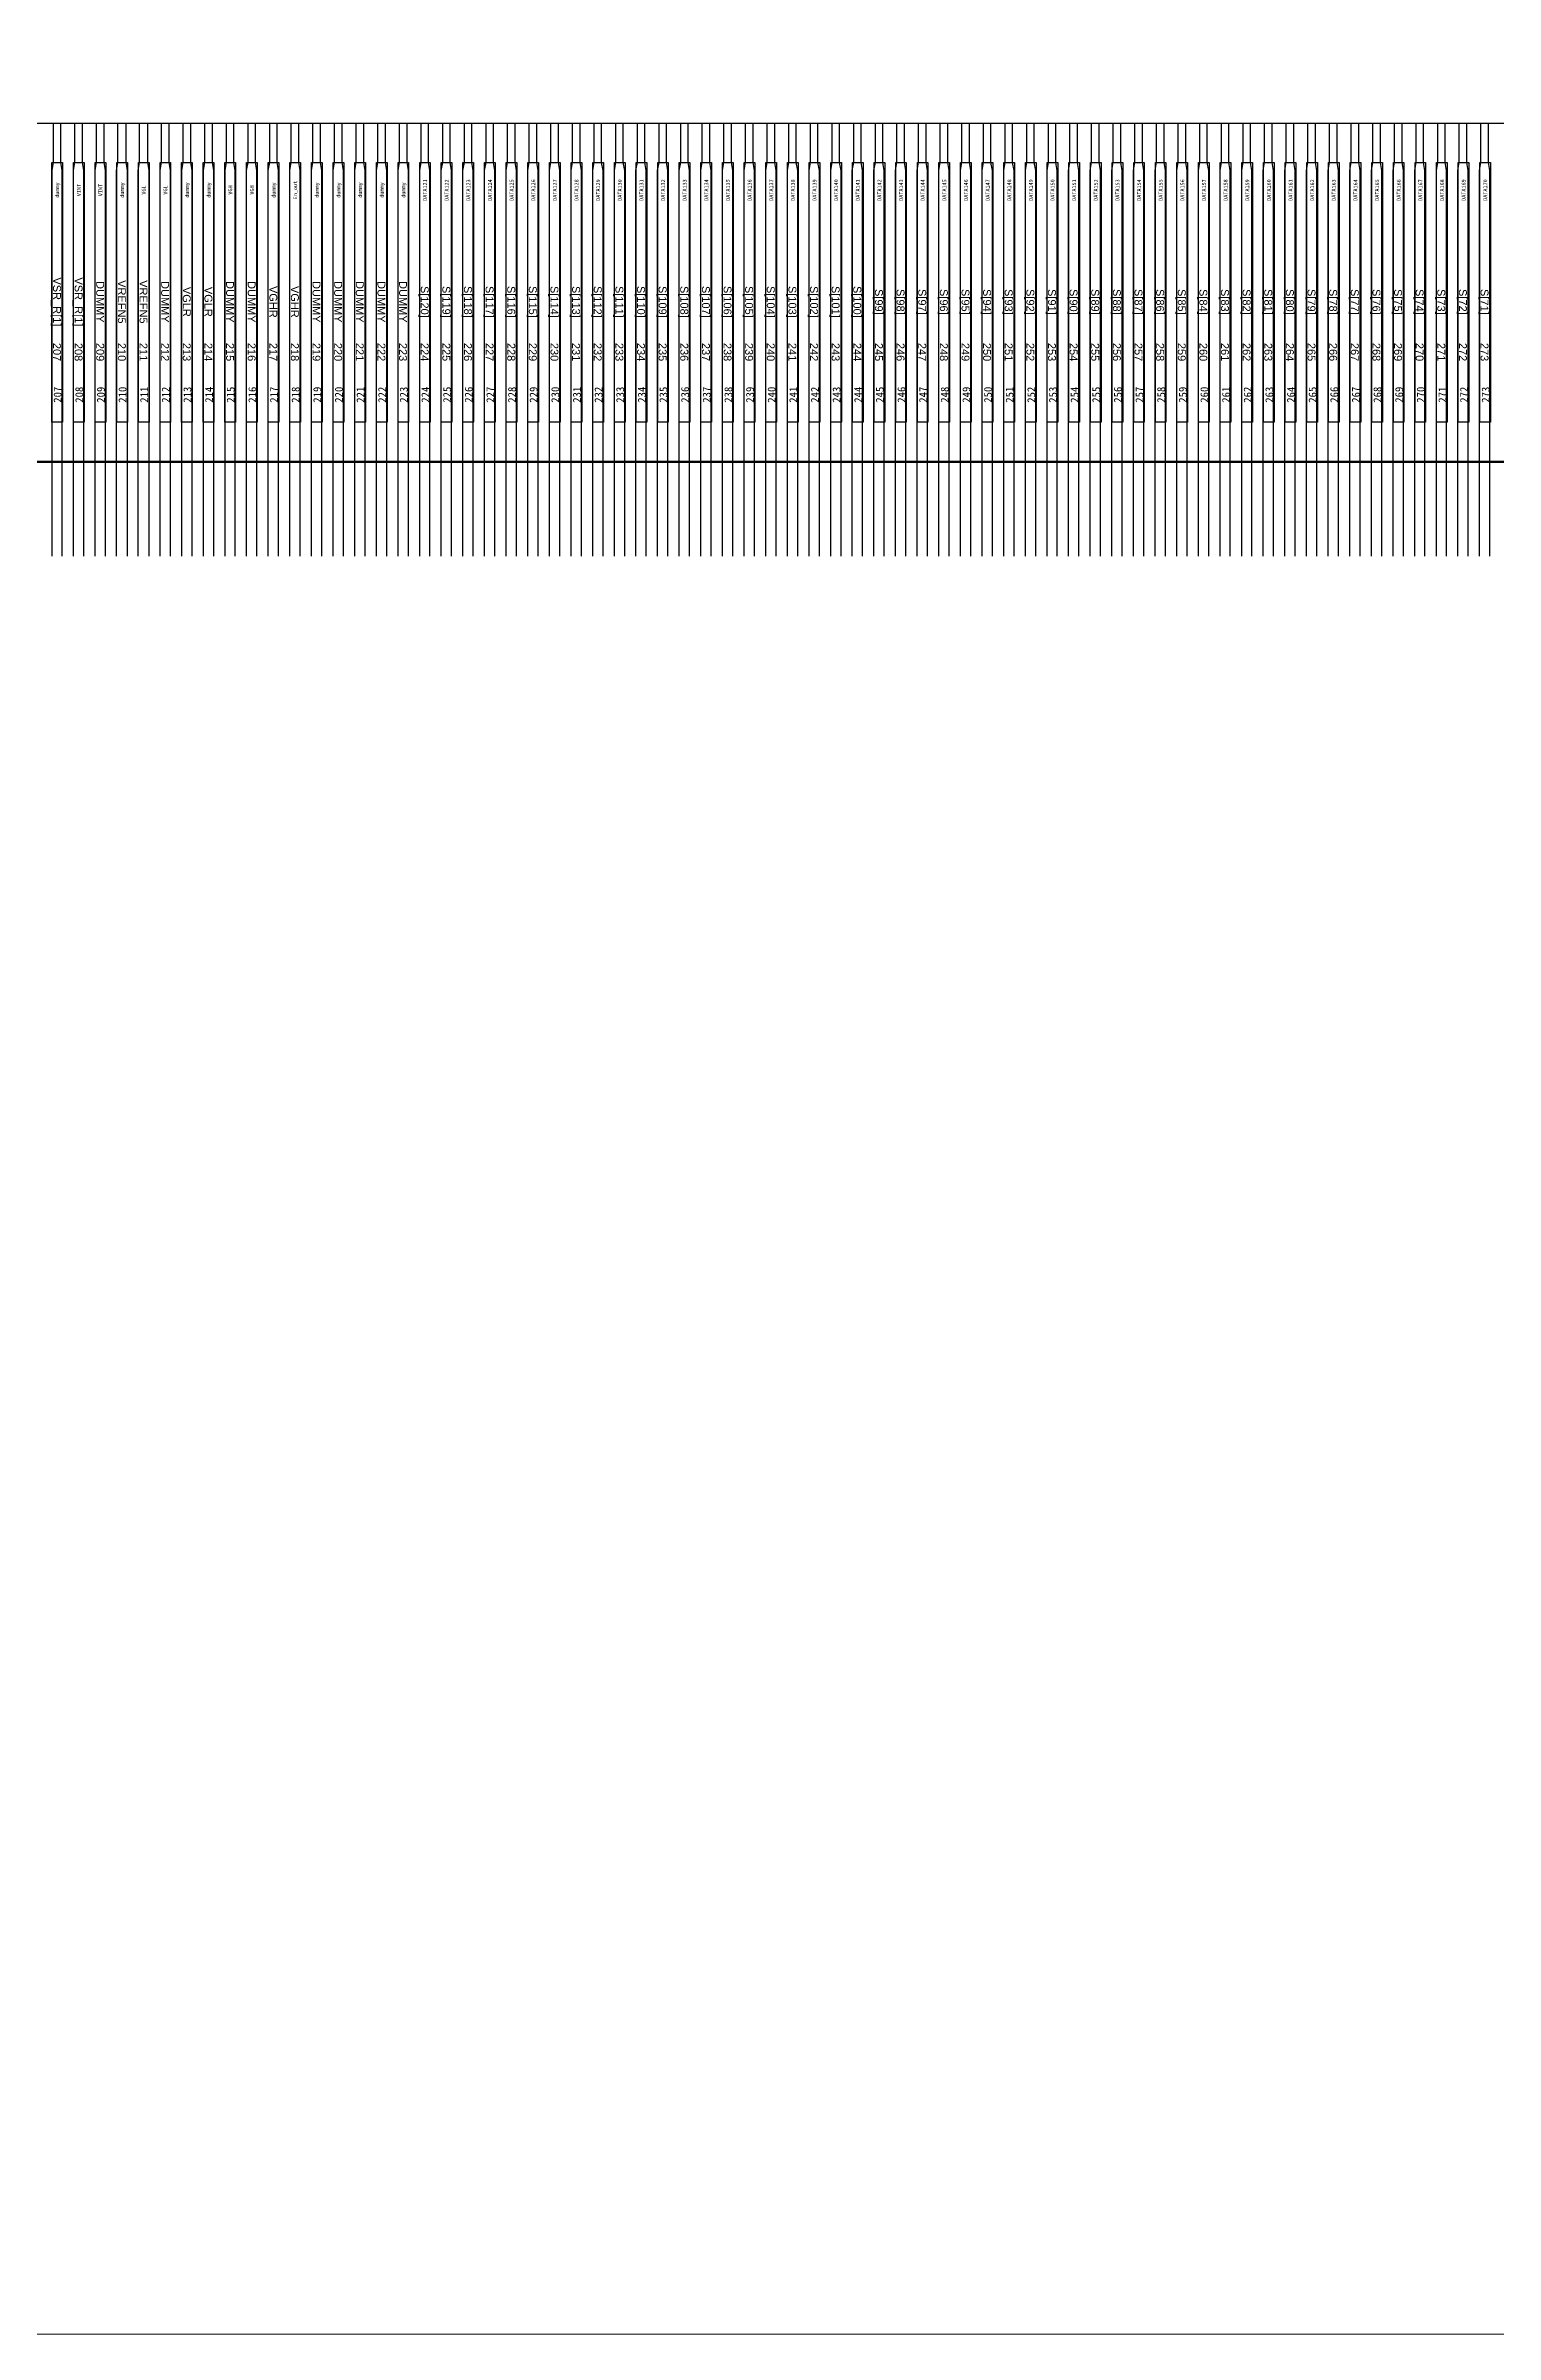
# Model space of a CAD drawing. Header units: millimetres. Extents: x 1773 to 2105, y 395 to 649.
# Drawn here: x 1842.579 to 1844.421, y 509.753 to 512.662 of the extents above; entities that cross this region are included whole.
import ezdxf
from ezdxf.enums import TextEntityAlignment as Align

# ---------------------------------------------------------------- set-up
doc = ezdxf.new("R2010")
doc.units = ezdxf.units.MM
for name, color, linetype in [('01 Copper', 3, 'Continuous'), ('06 Cutline', 4, 'Continuous'), ('13 OL no.', 190, 'Continuous'), ('14 OL name', 220, 'Continuous'), ('DST', 253, 'Continuous')]:
    doc.layers.add(name, color=color, linetype=linetype)
for name, color, linetype, lineweight in [('CG', 3, 'Continuous', 20), ('FPC.drawing', 30, 'Continuous', 100), ('P_OLED.drawing', 3, 'Continuous', 100)]:
    doc.layers.add(name, color=color, linetype=linetype, lineweight=lineweight)
doc.styles.add('MBC_Arial_Font', font='arial.ttf')

# ---------------------------------------------------------------- blocks, each defined once
blk = doc.blocks.new('et')
at = {"layer": '01 Copper'}
for points in [[(1740.9943, 489.224), (1740.9943, 489.174), (1740.9925, 489.164), (1740.9925, 488.674)], [(1741.006, 488.674), (1741.006, 489.164), (1741.0043, 489.174), (1741.0043, 489.224)], [(1741.0217, 489.224), (1741.0217, 489.174), (1741.02, 489.164), (1741.02, 488.674)], [(1741.0335, 488.674), (1741.0335, 489.164), (1741.0317, 489.174), (1741.0317, 489.224)], [(1741.075, 488.674), (1741.075, 489.164), (1741.0767, 489.174), (1741.0767, 489.224)], [(1741.0867, 489.224), (1741.0867, 489.174), (1741.0885, 489.164), (1741.0885, 488.674)], [(1741.1025, 488.674), (1741.1025, 489.164), (1741.1042, 489.174), (1741.1042, 489.224)], [(1741.1142, 489.224), (1741.1142, 489.174), (1741.116, 489.164), (1741.116, 488.674)], [(1741.4616, 489.224), (1741.4616, 489.174), (1741.4598, 489.164), (1741.4598, 488.674)], [(1741.4733, 488.674), (1741.4733, 489.164), (1741.4716, 489.174), (1741.4716, 489.224)], [(1741.4891, 489.224), (1741.4891, 489.174), (1741.4873, 489.164), (1741.4873, 488.674)], [(1741.5008, 488.674), (1741.5008, 489.164), (1741.4991, 489.174), (1741.4991, 489.224)], [(1741.5166, 489.224), (1741.5166, 489.174), (1741.5148, 489.164), (1741.5148, 488.674)], [(1741.5283, 488.674), (1741.5283, 489.164), (1741.5266, 489.174), (1741.5266, 489.224)], [(1741.5441, 489.224), (1741.5441, 489.174), (1741.5423, 489.164), (1741.5423, 488.674)], [(1741.5558, 488.674), (1741.5558, 489.164), (1741.5541, 489.174), (1741.5541, 489.224)], [(1741.5716, 489.224), (1741.5716, 489.174), (1741.5698, 489.164), (1741.5698, 488.674)], [(1741.5833, 488.674), (1741.5833, 489.164), (1741.5816, 489.174), (1741.5816, 489.224)], [(1741.599, 489.224), (1741.599, 489.174), (1741.5973, 489.164), (1741.5973, 488.674)], [(1741.6108, 488.674), (1741.6108, 489.164), (1741.609, 489.174), (1741.609, 489.224)], [(1741.6265, 489.224), (1741.6265, 489.174), (1741.6248, 489.164), (1741.6248, 488.674)], [(1741.6383, 488.674), (1741.6383, 489.164), (1741.6365, 489.174), (1741.6365, 489.224)], [(1741.654, 489.224), (1741.654, 489.174), (1741.6523, 489.164), (1741.6523, 488.674)], [(1741.6658, 488.674), (1741.6658, 489.164), (1741.664, 489.174), (1741.664, 489.224)], [(1741.6815, 489.224), (1741.6815, 489.174), (1741.6798, 489.164), (1741.6798, 488.674)], [(1741.6933, 488.674), (1741.6933, 489.164), (1741.6915, 489.174), (1741.6915, 489.224)], [(1741.709, 489.224), (1741.709, 489.174), (1741.7073, 489.164), (1741.7073, 488.674)], [(1741.7208, 488.674), (1741.7208, 489.164), (1741.719, 489.174), (1741.719, 489.224)], [(1741.7365, 489.224), (1741.7365, 489.174), (1741.7347, 489.164), (1741.7347, 488.674)], [(1741.7482, 488.674), (1741.7482, 489.164), (1741.7465, 489.174), (1741.7465, 489.224)], [(1741.764, 489.224), (1741.764, 489.174), (1741.7622, 489.164), (1741.7622, 488.674)], [(1741.7757, 488.674), (1741.7757, 489.164), (1741.774, 489.174), (1741.774, 489.224)], [(1741.7915, 489.224), (1741.7915, 489.174), (1741.7897, 489.164), (1741.7897, 488.674)], [(1741.8032, 488.674), (1741.8032, 489.164), (1741.8015, 489.174), (1741.8015, 489.224)], [(1741.819, 489.224), (1741.819, 489.174), (1741.8172, 489.164), (1741.8172, 488.674)], [(1741.8307, 488.674), (1741.8307, 489.164), (1741.829, 489.174), (1741.829, 489.224)], [(1741.8465, 489.224), (1741.8465, 489.174), (1741.8447, 489.164), (1741.8447, 488.674)], [(1741.8582, 488.674), (1741.8582, 489.164), (1741.8565, 489.174), (1741.8565, 489.224)], [(1741.8739, 489.224), (1741.8739, 489.174), (1741.8722, 489.164), (1741.8722, 488.674)], [(1741.8857, 488.674), (1741.8857, 489.164), (1741.8839, 489.174), (1741.8839, 489.224)], [(1741.9014, 489.224), (1741.9014, 489.174), (1741.8997, 489.164), (1741.8997, 488.674)], [(1741.9132, 488.674), (1741.9132, 489.164), (1741.9114, 489.174), (1741.9114, 489.224)], [(1741.9289, 489.224), (1741.9289, 489.174), (1741.9272, 489.164), (1741.9272, 488.674)], [(1741.9407, 488.674), (1741.9407, 489.164), (1741.9389, 489.174), (1741.9389, 489.224)], [(1741.9564, 489.224), (1741.9564, 489.174), (1741.9547, 489.164), (1741.9547, 488.674)], [(1741.9682, 488.674), (1741.9682, 489.164), (1741.9664, 489.174), (1741.9664, 489.224)], [(1741.9839, 489.224), (1741.9839, 489.174), (1741.9822, 489.164), (1741.9822, 488.674)], [(1741.9957, 488.674), (1741.9957, 489.164), (1741.9939, 489.174), (1741.9939, 489.224)], [(1742.0114, 489.224), (1742.0114, 489.174), (1742.0096, 489.164), (1742.0096, 488.674)], [(1742.0231, 488.674), (1742.0231, 489.164), (1742.0214, 489.174), (1742.0214, 489.224)], [(1742.0389, 489.224), (1742.0389, 489.174), (1742.0371, 489.164), (1742.0371, 488.674)], [(1742.0506, 488.674), (1742.0506, 489.164), (1742.0489, 489.174), (1742.0489, 489.224)], [(1742.0664, 489.224), (1742.0664, 489.174), (1742.0646, 489.164), (1742.0646, 488.674)], [(1742.0781, 488.674), (1742.0781, 489.164), (1742.0764, 489.174), (1742.0764, 489.224)], [(1742.0939, 489.224), (1742.0939, 489.174), (1742.0921, 489.164), (1742.0921, 488.674)], [(1742.1056, 488.674), (1742.1056, 489.164), (1742.1039, 489.174), (1742.1039, 489.224)], [(1742.1214, 489.224), (1742.1214, 489.174), (1742.1196, 489.164), (1742.1196, 488.674)], [(1742.1331, 488.674), (1742.1331, 489.164), (1742.1314, 489.174), (1742.1314, 489.224)], [(1742.1489, 489.224), (1742.1489, 489.174), (1742.1471, 489.164), (1742.1471, 488.674)], [(1742.1606, 488.674), (1742.1606, 489.164), (1742.1589, 489.174), (1742.1589, 489.224)], [(1742.1763, 489.224), (1742.1763, 489.174), (1742.1746, 489.164), (1742.1746, 488.674)], [(1742.1881, 488.674), (1742.1881, 489.164), (1742.1863, 489.174), (1742.1863, 489.224)], [(1742.2038, 489.224), (1742.2038, 489.174), (1742.2021, 489.164), (1742.2021, 488.674)], [(1742.2156, 488.674), (1742.2156, 489.164), (1742.2138, 489.174), (1742.2138, 489.224)], [(1742.2313, 489.224), (1742.2313, 489.174), (1742.2296, 489.164), (1742.2296, 488.674)], [(1742.2431, 488.674), (1742.2431, 489.164), (1742.2413, 489.174), (1742.2413, 489.224)], [(1742.2588, 489.224), (1742.2588, 489.174), (1742.2571, 489.164), (1742.2571, 488.674)], [(1742.2706, 488.674), (1742.2706, 489.164), (1742.2688, 489.174), (1742.2688, 489.224)], [(1742.2863, 489.224), (1742.2863, 489.174), (1742.2846, 489.164), (1742.2846, 488.674)], [(1742.2981, 488.674), (1742.2981, 489.164), (1742.2963, 489.174), (1742.2963, 489.224)], [(1742.3138, 489.224), (1742.3138, 489.174), (1742.312, 489.164), (1742.312, 488.674)], [(1742.3255, 488.674), (1742.3255, 489.164), (1742.3238, 489.174), (1742.3238, 489.224)], [(1742.3413, 489.224), (1742.3413, 489.174), (1742.3395, 489.164), (1742.3395, 488.674)], [(1742.353, 488.674), (1742.353, 489.164), (1742.3513, 489.174), (1742.3513, 489.224)], [(1742.3688, 489.224), (1742.3688, 489.174), (1742.367, 489.164), (1742.367, 488.674)], [(1742.3805, 488.674), (1742.3805, 489.164), (1742.3788, 489.174), (1742.3788, 489.224)], [(1742.3963, 489.224), (1742.3963, 489.174), (1742.3945, 489.164), (1742.3945, 488.674)], [(1742.408, 488.674), (1742.408, 489.164), (1742.4063, 489.174), (1742.4063, 489.224)], [(1742.4238, 489.224), (1742.4238, 489.174), (1742.422, 489.164), (1742.422, 488.674)], [(1742.4355, 488.674), (1742.4355, 489.164), (1742.4338, 489.174), (1742.4338, 489.224)], [(1742.4512, 489.224), (1742.4512, 489.174), (1742.4495, 489.164), (1742.4495, 488.674)], [(1742.463, 488.674), (1742.463, 489.164), (1742.4612, 489.174), (1742.4612, 489.224)], [(1742.4787, 489.224), (1742.4787, 489.174), (1742.477, 489.164), (1742.477, 488.674)], [(1742.4905, 488.674), (1742.4905, 489.164), (1742.4887, 489.174), (1742.4887, 489.224)], [(1742.5062, 489.224), (1742.5062, 489.174), (1742.5045, 489.164), (1742.5045, 488.674)], [(1742.518, 488.674), (1742.518, 489.164), (1742.5162, 489.174), (1742.5162, 489.224)], [(1742.5337, 489.224), (1742.5337, 489.174), (1742.532, 489.164), (1742.532, 488.674)], [(1742.5455, 488.674), (1742.5455, 489.164), (1742.5437, 489.174), (1742.5437, 489.224)], [(1742.5612, 489.224), (1742.5612, 489.174), (1742.5595, 489.164), (1742.5595, 488.674)], [(1742.573, 488.674), (1742.573, 489.164), (1742.5712, 489.174), (1742.5712, 489.224)], [(1742.5887, 489.224), (1742.5887, 489.174), (1742.5869, 489.164), (1742.5869, 488.674)], [(1742.6004, 488.674), (1742.6004, 489.164), (1742.5987, 489.174), (1742.5987, 489.224)], [(1742.6162, 489.224), (1742.6162, 489.174), (1742.6144, 489.164), (1742.6144, 488.674)], [(1742.6279, 488.674), (1742.6279, 489.164), (1742.6262, 489.174), (1742.6262, 489.224)], [(1742.6437, 489.224), (1742.6437, 489.174), (1742.6419, 489.164), (1742.6419, 488.674)], [(1742.6554, 488.674), (1742.6554, 489.164), (1742.6537, 489.174), (1742.6537, 489.224)], [(1742.6712, 489.224), (1742.6712, 489.174), (1742.6694, 489.164), (1742.6694, 488.674)], [(1742.6829, 488.674), (1742.6829, 489.164), (1742.6812, 489.174), (1742.6812, 489.224)], [(1742.6987, 489.224), (1742.6987, 489.174), (1742.6969, 489.164), (1742.6969, 488.674)], [(1742.7104, 488.674), (1742.7104, 489.164), (1742.7087, 489.174), (1742.7087, 489.224)], [(1742.7261, 489.224), (1742.7261, 489.174), (1742.7244, 489.164), (1742.7244, 488.674)], [(1742.7379, 488.674), (1742.7379, 489.164), (1742.7361, 489.174), (1742.7361, 489.224)], [(1742.7536, 489.224), (1742.7536, 489.174), (1742.7519, 489.164), (1742.7519, 488.674)], [(1742.7654, 488.674), (1742.7654, 489.164), (1742.7636, 489.174), (1742.7636, 489.224)], [(1742.7811, 489.224), (1742.7811, 489.174), (1742.7794, 489.164), (1742.7794, 488.674)], [(1742.7929, 488.674), (1742.7929, 489.164), (1742.7911, 489.174), (1742.7911, 489.224)], [(1742.8086, 489.224), (1742.8086, 489.174), (1742.8069, 489.164), (1742.8069, 488.674)], [(1742.8204, 488.674), (1742.8204, 489.164), (1742.8186, 489.174), (1742.8186, 489.224)]]:
    blk.add_lwpolyline(points, dxfattribs=at)
at = {"layer": '01 Copper', "color": 1}
for points in [[(1741.0492, 489.224), (1741.0492, 489.174), (1741.0475, 489.164), (1741.0475, 488.674)], [(1741.061, 488.674), (1741.061, 489.164), (1741.0592, 489.174), (1741.0592, 489.224)], [(1741.1317, 489.224), (1741.1317, 489.174), (1741.13, 489.164), (1741.13, 488.674)], [(1741.1435, 488.674), (1741.1435, 489.164), (1741.1417, 489.174), (1741.1417, 489.224)], [(1741.2142, 489.224), (1741.2142, 489.174), (1741.2124, 489.164), (1741.2124, 488.674)], [(1741.2259, 488.674), (1741.2259, 489.164), (1741.2242, 489.174), (1741.2242, 489.224)], [(1741.2417, 489.224), (1741.2417, 489.174), (1741.2399, 489.164), (1741.2399, 488.674)], [(1741.2534, 488.674), (1741.2534, 489.164), (1741.2517, 489.174), (1741.2517, 489.224)], [(1741.3241, 489.224), (1741.3241, 489.174), (1741.3224, 489.164), (1741.3224, 488.674)], [(1741.3359, 488.674), (1741.3359, 489.164), (1741.3341, 489.174), (1741.3341, 489.224)], [(1741.3516, 489.224), (1741.3516, 489.174), (1741.3499, 489.164), (1741.3499, 488.674)], [(1741.3634, 488.674), (1741.3634, 489.164), (1741.3616, 489.174), (1741.3616, 489.224)], [(1741.3791, 489.224), (1741.3791, 489.174), (1741.3774, 489.164), (1741.3774, 488.674)], [(1741.3909, 488.674), (1741.3909, 489.164), (1741.3891, 489.174), (1741.3891, 489.224)], [(1741.4066, 489.224), (1741.4066, 489.174), (1741.4049, 489.164), (1741.4049, 488.674)], [(1741.4184, 488.674), (1741.4184, 489.164), (1741.4166, 489.174), (1741.4166, 489.224)], [(1741.4341, 489.224), (1741.4341, 489.174), (1741.4324, 489.164), (1741.4324, 488.674)], [(1741.4459, 488.674), (1741.4459, 489.164), (1741.4441, 489.174), (1741.4441, 489.224)]]:
    blk.add_lwpolyline(points, dxfattribs=at)
at = {"layer": '01 Copper', "color": 2}
for points in [[(1741.1592, 489.224), (1741.1592, 489.174), (1741.1574, 489.164), (1741.1574, 488.674)], [(1741.1709, 488.674), (1741.1709, 489.164), (1741.1692, 489.174), (1741.1692, 489.224)], [(1741.1867, 489.224), (1741.1867, 489.174), (1741.1849, 489.164), (1741.1849, 488.674)], [(1741.1984, 488.674), (1741.1984, 489.164), (1741.1967, 489.174), (1741.1967, 489.224)], [(1741.2692, 489.224), (1741.2692, 489.174), (1741.2674, 489.164), (1741.2674, 488.674)], [(1741.2809, 488.674), (1741.2809, 489.164), (1741.2792, 489.174), (1741.2792, 489.224)], [(1741.2966, 489.224), (1741.2966, 489.174), (1741.2949, 489.164), (1741.2949, 488.674)], [(1741.3084, 488.674), (1741.3084, 489.164), (1741.3066, 489.174), (1741.3066, 489.224)]]:
    blk.add_lwpolyline(points, dxfattribs=at)
at = {"layer": '06 Cutline', "color": 4, "linetype": 'Continuous'}
blk.add_lwpolyline([(1734.7044, 489.224), (1746.3044, 489.224), (1746.3689, 489.2133), (1746.4234, 489.1847), (1746.4663, 489.1414), (1746.4941, 489.0873), (1746.5044, 489.024), (1746.5044, 488.7069), (1746.5001, 488.6636), (1746.487, 488.6233), (1746.4653, 488.586), (1746.4415, 488.561), (1746.4129, 488.5403), (1746.3794, 488.5243), (1746.3261, 488.4949), (1746.2872, 488.4544), (1746.263, 488.4058), (1746.2544, 488.3496), (1746.2544, 487.5587)], dxfattribs=at)
at = {"layer": '13 OL no.', "style": 'MBC_Arial_Font'}
for s, p in [('207', (1740.9993, 488.9332)), ('208', (1741.0267, 488.9332)), ('209', (1741.0542, 488.9332)), ('210', (1741.0817, 488.9332)), ('211', (1741.1092, 488.9332)), ('212', (1741.1367, 488.9332)), ('213', (1741.1642, 488.9332)), ('214', (1741.1917, 488.9332)), ('215', (1741.2192, 488.9332)), ('216', (1741.2467, 488.9332)), ('217', (1741.2742, 488.9332)), ('218', (1741.3016, 488.9332)), ('219', (1741.3291, 488.9332)), ('220', (1741.3566, 488.9332)), ('221', (1741.3841, 488.9332)), ('222', (1741.4116, 488.9332)), ('223', (1741.4391, 488.9332)), ('224', (1741.4666, 488.9332)), ('225', (1741.4941, 488.9332)), ('226', (1741.5216, 488.9332)), ('227', (1741.5491, 488.9332)), ('228', (1741.5766, 488.9332)), ('229', (1741.604, 488.9332)), ('230', (1741.6315, 488.9332)), ('231', (1741.659, 488.9332)), ('232', (1741.6865, 488.9332)), ('233', (1741.714, 488.9332)), ('234', (1741.7415, 488.9332)), ('235', (1741.769, 488.9332)), ('236', (1741.7965, 488.9332)), ('237', (1741.824, 488.9332)), ('238', (1741.8515, 488.9332)), ('239', (1741.8789, 488.9332)), ('240', (1741.9064, 488.9332)), ('241', (1741.9339, 488.9332)), ('242', (1741.9614, 488.9332)), ('243', (1741.9889, 488.9332)), ('244', (1742.0164, 488.9332)), ('245', (1742.0439, 488.9332)), ('246', (1742.0714, 488.9332)), ('247', (1742.0989, 488.9332)), ('248', (1742.1264, 488.9332)), ('249', (1742.1539, 488.9332)), ('250', (1742.1813, 488.9332)), ('251', (1742.2088, 488.9332)), ('252', (1742.2363, 488.9332)), ('253', (1742.2638, 488.9332)), ('254', (1742.2913, 488.9332)), ('255', (1742.3188, 488.9332)), ('256', (1742.3463, 488.9332)), ('257', (1742.3738, 488.9332)), ('258', (1742.4013, 488.9332)), ('259', (1742.4288, 488.9332)), ('260', (1742.4562, 488.9332)), ('261', (1742.4837, 488.9332)), ('262', (1742.5112, 488.9332)), ('263', (1742.5387, 488.9332)), ('264', (1742.5662, 488.9332)), ('265', (1742.5937, 488.9332)), ('266', (1742.6212, 488.9332)), ('267', (1742.6487, 488.9332)), ('268', (1742.6762, 488.9332)), ('269', (1742.7037, 488.9332)), ('270', (1742.7311, 488.9332)), ('271', (1742.7586, 488.9332)), ('272', (1742.7861, 488.9332)), ('273', (1742.8136, 488.9332))]:
    blk.add_text(s, height=0.01, rotation=270, dxfattribs=at).set_placement(p, align=Align.MIDDLE_CENTER)
at = {"layer": '14 OL name', "style": 'MBC_Arial_Font'}
for s, p in [('VSR_R[1]', (1740.9993, 488.997)), ('VSR_R[1]', (1741.0267, 488.997)), ('DUMMY', (1741.0542, 488.997)), ('VREFN5', (1741.0817, 488.997)), ('VREFN5', (1741.1092, 488.997)), ('DUMMY', (1741.1367, 488.997)), ('VGLR', (1741.1642, 488.997)), ('VGLR', (1741.1917, 488.997)), ('DUMMY', (1741.2192, 488.997)), ('DUMMY', (1741.2467, 488.997)), ('VGHR', (1741.2742, 488.997)), ('VGHR', (1741.3016, 488.997)), ('DUMMY', (1741.3291, 488.997)), ('DUMMY', (1741.3566, 488.997)), ('DUMMY', (1741.3841, 488.997)), ('DUMMY', (1741.4116, 488.997)), ('DUMMY', (1741.4391, 488.997)), ('S[120]', (1741.4666, 488.997)), ('S[119]', (1741.4941, 488.997)), ('S[118]', (1741.5216, 488.997)), ('S[117]', (1741.5491, 488.997)), ('S[116]', (1741.5766, 488.997)), ('S[115]', (1741.604, 488.997)), ('S[114]', (1741.6315, 488.997)), ('S[113]', (1741.659, 488.997)), ('S[112]', (1741.6865, 488.997)), ('S[111]', (1741.714, 488.997)), ('S[110]', (1741.7415, 488.997)), ('S[109]', (1741.769, 488.997)), ('S[108]', (1741.7965, 488.997)), ('S[107]', (1741.824, 488.997)), ('S[106]', (1741.8515, 488.997)), ('S[105]', (1741.8789, 488.997)), ('S[104]', (1741.9064, 488.997)), ('S[103]', (1741.9339, 488.997)), ('S[102]', (1741.9614, 488.997)), ('S[101]', (1741.9889, 488.997)), ('S[100]', (1742.0164, 488.997)), ('S[99]', (1742.0439, 488.997)), ('S[98]', (1742.0714, 488.997)), ('S[97]', (1742.0989, 488.997)), ('S[96]', (1742.1264, 488.997)), ('S[95]', (1742.1539, 488.997)), ('S[94]', (1742.1813, 488.997)), ('S[93]', (1742.2088, 488.997)), ('S[92]', (1742.2363, 488.997)), ('S[91]', (1742.2638, 488.997)), ('S[90]', (1742.2913, 488.997)), ('S[89]', (1742.3188, 488.997)), ('S[88]', (1742.3463, 488.997)), ('S[87]', (1742.3738, 488.997)), ('S[86]', (1742.4013, 488.997)), ('S[85]', (1742.4288, 488.997)), ('S[84]', (1742.4562, 488.997)), ('S[83]', (1742.4837, 488.997)), ('S[82]', (1742.5112, 488.997)), ('S[81]', (1742.5387, 488.997)), ('S[80]', (1742.5662, 488.997)), ('S[79]', (1742.5937, 488.997)), ('S[78]', (1742.6212, 488.997)), ('S[77]', (1742.6487, 488.997)), ('S[76]', (1742.6762, 488.997)), ('S[75]', (1742.7037, 488.997)), ('S[74]', (1742.7311, 488.997)), ('S[73]', (1742.7586, 488.997)), ('S[72]', (1742.7861, 488.997)), ('S[71]', (1742.8136, 488.997))]:
    blk.add_text(s, height=0.01, rotation=270, dxfattribs=at).set_placement(p, align=Align.MIDDLE_CENTER)

msp = doc.modelspace()

# ---------------------------------------------------------------- linework, layer by layer
at = {"color": 6}
for p, q in [((1842.587, 512.1831), (1842.587, 512.5131)), ((1842.587, 512.5131), (1842.6005, 512.5131)), ((1842.6005, 512.5131), (1842.6005, 512.1831)), ((1842.6145, 512.1831), (1842.6145, 512.5131)), ((1842.6145, 512.5131), (1842.628, 512.5131)), ((1842.628, 512.5131), (1842.628, 512.1831)), ((1842.642, 512.1831), (1842.642, 512.5131)), ((1842.642, 512.5131), (1842.6555, 512.5131)), ((1842.6555, 512.5131), (1842.6555, 512.1831)), ((1842.6695, 512.1831), (1842.6695, 512.5131)), ((1842.6695, 512.5131), (1842.683, 512.5131)), ((1842.683, 512.5131), (1842.683, 512.1831)), ((1842.697, 512.1831), (1842.697, 512.5131)), ((1842.697, 512.5131), (1842.7105, 512.5131)), ((1842.7105, 512.5131), (1842.7105, 512.1831)), ((1842.7245, 512.1831), (1842.7245, 512.5131)), ((1842.7245, 512.5131), (1842.738, 512.5131)), ((1842.738, 512.5131), (1842.738, 512.1831)), ((1842.752, 512.1831), (1842.752, 512.5131)), ((1842.752, 512.5131), (1842.7655, 512.5131)), ((1842.7655, 512.5131), (1842.7655, 512.1831)), ((1842.7795, 512.1831), (1842.7795, 512.5131)), ((1842.7795, 512.5131), (1842.793, 512.5131)), ((1842.793, 512.5131), (1842.793, 512.1831)), ((1842.807, 512.1831), (1842.807, 512.5131)), ((1842.807, 512.5131), (1842.8205, 512.5131)), ((1842.8205, 512.5131), (1842.8205, 512.1831)), ((1842.8345, 512.1831), (1842.8345, 512.5131)), ((1842.8345, 512.5131), (1842.848, 512.5131)), ((1842.848, 512.5131), (1842.848, 512.1831)), ((1842.862, 512.1831), (1842.862, 512.5131)), ((1842.862, 512.5131), (1842.8755, 512.5131)), ((1842.8755, 512.5131), (1842.8755, 512.1831)), ((1842.8895, 512.1831), (1842.8895, 512.5131)), ((1842.8895, 512.5131), (1842.903, 512.5131)), ((1842.903, 512.5131), (1842.903, 512.1831)), ((1842.917, 512.1831), (1842.917, 512.5131)), ((1842.917, 512.5131), (1842.9305, 512.5131)), ((1842.9305, 512.5131), (1842.9305, 512.1831)), ((1842.9445, 512.1831), (1842.9445, 512.5131)), ((1842.9445, 512.5131), (1842.958, 512.5131)), ((1842.958, 512.5131), (1842.958, 512.1831)), ((1842.972, 512.1831), (1842.972, 512.5131)), ((1842.972, 512.5131), (1842.9855, 512.5131)), ((1842.9855, 512.5131), (1842.9855, 512.1831)), ((1842.9995, 512.1831), (1842.9995, 512.5131)), ((1842.9995, 512.5131), (1843.013, 512.5131)), ((1843.013, 512.5131), (1843.013, 512.1831)), ((1843.027, 512.1831), (1843.027, 512.5131)), ((1843.027, 512.5131), (1843.0405, 512.5131)), ((1843.0405, 512.5131), (1843.0405, 512.1831)), ((1843.0545, 512.1831), (1843.0545, 512.5131)), ((1843.0545, 512.5131), (1843.068, 512.5131)), ((1843.068, 512.5131), (1843.068, 512.1831)), ((1843.082, 512.1831), (1843.082, 512.5131)), ((1843.082, 512.5131), (1843.0955, 512.5131)), ((1843.0955, 512.5131), (1843.0955, 512.1831)), ((1843.1095, 512.1831), (1843.1095, 512.5131)), ((1843.1095, 512.5131), (1843.123, 512.5131)), ((1843.123, 512.5131), (1843.123, 512.1831)), ((1843.137, 512.1831), (1843.137, 512.5131)), ((1843.137, 512.5131), (1843.1505, 512.5131)), ((1843.1505, 512.5131), (1843.1505, 512.1831)), ((1843.1645, 512.1831), (1843.1645, 512.5131)), ((1843.1645, 512.5131), (1843.178, 512.5131)), ((1843.178, 512.5131), (1843.178, 512.1831)), ((1843.192, 512.1831), (1843.192, 512.5131)), ((1843.192, 512.5131), (1843.2055, 512.5131)), ((1843.2055, 512.5131), (1843.2055, 512.1831)), ((1843.2195, 512.1831), (1843.2195, 512.5131)), ((1843.2195, 512.5131), (1843.233, 512.5131)), ((1843.233, 512.5131), (1843.233, 512.1831)), ((1843.247, 512.1831), (1843.247, 512.5131)), ((1843.247, 512.5131), (1843.2605, 512.5131)), ((1843.2605, 512.5131), (1843.2605, 512.1831)), ((1843.2745, 512.1831), (1843.2745, 512.5131)), ((1843.2745, 512.5131), (1843.288, 512.5131)), ((1843.288, 512.5131), (1843.288, 512.1831)), ((1843.302, 512.1831), (1843.302, 512.5131)), ((1843.302, 512.5131), (1843.3155, 512.5131)), ((1843.3155, 512.5131), (1843.3155, 512.1831)), ((1843.3295, 512.1831), (1843.3295, 512.5131)), ((1843.3295, 512.5131), (1843.343, 512.5131)), ((1843.343, 512.5131), (1843.343, 512.1831)), ((1843.357, 512.1831), (1843.357, 512.5131)), ((1843.357, 512.5131), (1843.3705, 512.5131)), ((1843.3705, 512.5131), (1843.3705, 512.1831)), ((1843.3845, 512.1831), (1843.3845, 512.5131)), ((1843.3845, 512.5131), (1843.398, 512.5131)), ((1843.398, 512.5131), (1843.398, 512.1831)), ((1843.412, 512.1831), (1843.412, 512.5131)), ((1843.412, 512.5131), (1843.4255, 512.5131)), ((1843.4255, 512.5131), (1843.4255, 512.1831)), ((1843.4395, 512.1831), (1843.4395, 512.5131)), ((1843.4395, 512.5131), (1843.453, 512.5131)), ((1843.453, 512.5131), (1843.453, 512.1831)), ((1843.467, 512.1831), (1843.467, 512.5131)), ((1843.467, 512.5131), (1843.4805, 512.5131)), ((1843.4805, 512.5131), (1843.4805, 512.1831)), ((1843.4945, 512.1831), (1843.4945, 512.5131)), ((1843.4945, 512.5131), (1843.508, 512.5131)), ((1843.508, 512.5131), (1843.508, 512.1831)), ((1843.522, 512.1831), (1843.522, 512.5131)), ((1843.522, 512.5131), (1843.5355, 512.5131)), ((1843.5355, 512.5131), (1843.5355, 512.1831)), ((1843.5495, 512.1831), (1843.5495, 512.5131)), ((1843.5495, 512.5131), (1843.563, 512.5131)), ((1843.563, 512.5131), (1843.563, 512.1831)), ((1843.577, 512.1831), (1843.577, 512.5131)), ((1843.577, 512.5131), (1843.5905, 512.5131)), ((1843.5905, 512.5131), (1843.5905, 512.1831)), ((1843.6045, 512.1831), (1843.6045, 512.5131)), ((1843.6045, 512.5131), (1843.618, 512.5131)), ((1843.618, 512.5131), (1843.618, 512.1831)), ((1843.632, 512.1831), (1843.632, 512.5131)), ((1843.632, 512.5131), (1843.6455, 512.5131)), ((1843.6455, 512.5131), (1843.6455, 512.1831)), ((1843.6595, 512.1831), (1843.6595, 512.5131)), ((1843.6595, 512.5131), (1843.673, 512.5131)), ((1843.673, 512.5131), (1843.673, 512.1831)), ((1843.687, 512.1831), (1843.687, 512.5131)), ((1843.687, 512.5131), (1843.7005, 512.5131)), ((1843.7005, 512.5131), (1843.7005, 512.1831)), ((1843.7145, 512.1831), (1843.7145, 512.5131)), ((1843.7145, 512.5131), (1843.728, 512.5131)), ((1843.728, 512.5131), (1843.728, 512.1831)), ((1843.742, 512.1831), (1843.742, 512.5131)), ((1843.742, 512.5131), (1843.7555, 512.5131)), ((1843.7555, 512.5131), (1843.7555, 512.1831)), ((1843.7695, 512.1831), (1843.7695, 512.5131)), ((1843.7695, 512.5131), (1843.783, 512.5131)), ((1843.783, 512.5131), (1843.783, 512.1831)), ((1843.797, 512.1831), (1843.797, 512.5131)), ((1843.797, 512.5131), (1843.8105, 512.5131)), ((1843.8105, 512.5131), (1843.8105, 512.1831)), ((1843.8245, 512.1831), (1843.8245, 512.5131)), ((1843.8245, 512.5131), (1843.838, 512.5131)), ((1843.838, 512.5131), (1843.838, 512.1831)), ((1843.852, 512.1831), (1843.852, 512.5131)), ((1843.852, 512.5131), (1843.8655, 512.5131)), ((1843.8655, 512.5131), (1843.8655, 512.1831)), ((1843.8795, 512.1831), (1843.8795, 512.5131)), ((1843.8795, 512.5131), (1843.893, 512.5131)), ((1843.893, 512.5131), (1843.893, 512.1831)), ((1843.907, 512.1831), (1843.907, 512.5131)), ((1843.907, 512.5131), (1843.9205, 512.5131)), ((1843.9205, 512.5131), (1843.9205, 512.1831)), ((1843.9345, 512.1831), (1843.9345, 512.5131)), ((1843.9345, 512.5131), (1843.948, 512.5131)), ((1843.948, 512.5131), (1843.948, 512.1831)), ((1843.962, 512.1831), (1843.962, 512.5131)), ((1843.962, 512.5131), (1843.9755, 512.5131)), ((1843.9755, 512.5131), (1843.9755, 512.1831)), ((1843.9895, 512.1831), (1843.9895, 512.5131)), ((1843.9895, 512.5131), (1844.003, 512.5131)), ((1844.003, 512.5131), (1844.003, 512.1831)), ((1844.017, 512.1831), (1844.017, 512.5131)), ((1844.017, 512.5131), (1844.0305, 512.5131)), ((1844.0305, 512.5131), (1844.0305, 512.1831)), ((1844.0445, 512.1831), (1844.0445, 512.5131)), ((1844.0445, 512.5131), (1844.058, 512.5131)), ((1844.058, 512.5131), (1844.058, 512.1831)), ((1844.072, 512.1831), (1844.072, 512.5131)), ((1844.072, 512.5131), (1844.0855, 512.5131)), ((1844.0855, 512.5131), (1844.0855, 512.1831)), ((1844.0995, 512.1831), (1844.0995, 512.5131)), ((1844.0995, 512.5131), (1844.113, 512.5131)), ((1844.113, 512.5131), (1844.113, 512.1831)), ((1844.127, 512.1831), (1844.127, 512.5131)), ((1844.127, 512.5131), (1844.1405, 512.5131)), ((1844.1405, 512.5131), (1844.1405, 512.1831)), ((1844.1545, 512.1831), (1844.1545, 512.5131)), ((1844.1545, 512.5131), (1844.168, 512.5131)), ((1844.168, 512.5131), (1844.168, 512.1831)), ((1844.182, 512.1831), (1844.182, 512.5131)), ((1844.182, 512.5131), (1844.1955, 512.5131)), ((1844.1955, 512.5131), (1844.1955, 512.1831)), ((1844.2095, 512.1831), (1844.2095, 512.5131)), ((1844.2095, 512.5131), (1844.223, 512.5131)), ((1844.223, 512.5131), (1844.223, 512.1831)), ((1844.237, 512.1831), (1844.237, 512.5131)), ((1844.237, 512.5131), (1844.2505, 512.5131)), ((1844.2505, 512.5131), (1844.2505, 512.1831)), ((1844.2645, 512.1831), (1844.2645, 512.5131)), ((1844.2645, 512.5131), (1844.278, 512.5131)), ((1844.278, 512.5131), (1844.278, 512.1831)), ((1844.292, 512.1831), (1844.292, 512.5131)), ((1844.292, 512.5131), (1844.3055, 512.5131)), ((1844.3055, 512.5131), (1844.3055, 512.1831)), ((1844.3195, 512.1831), (1844.3195, 512.5131)), ((1844.3195, 512.5131), (1844.333, 512.5131)), ((1844.333, 512.5131), (1844.333, 512.1831)), ((1844.347, 512.1831), (1844.347, 512.5131)), ((1844.347, 512.5131), (1844.3605, 512.5131)), ((1844.3605, 512.5131), (1844.3605, 512.1831)), ((1844.3745, 512.1831), (1844.3745, 512.5131)), ((1844.3745, 512.5131), (1844.388, 512.5131)), ((1844.388, 512.5131), (1844.388, 512.1831)), ((1844.402, 512.1831), (1844.402, 512.5131)), ((1844.402, 512.5131), (1844.4155, 512.5131)), ((1844.4155, 512.5131), (1844.4155, 512.1831)), ((1842.6005, 512.1831), (1842.587, 512.1831)), ((1842.628, 512.1831), (1842.6145, 512.1831)), ((1842.6555, 512.1831), (1842.642, 512.1831)), ((1842.683, 512.1831), (1842.6695, 512.1831)), ((1842.7105, 512.1831), (1842.697, 512.1831)), ((1842.738, 512.1831), (1842.7245, 512.1831)), ((1842.7655, 512.1831), (1842.752, 512.1831)), ((1842.793, 512.1831), (1842.7795, 512.1831)), ((1842.8205, 512.1831), (1842.807, 512.1831)), ((1842.848, 512.1831), (1842.8345, 512.1831)), ((1842.8755, 512.1831), (1842.862, 512.1831)), ((1842.903, 512.1831), (1842.8895, 512.1831)), ((1842.9305, 512.1831), (1842.917, 512.1831)), ((1842.958, 512.1831), (1842.9445, 512.1831)), ((1842.9855, 512.1831), (1842.972, 512.1831)), ((1843.013, 512.1831), (1842.9995, 512.1831)), ((1843.0405, 512.1831), (1843.027, 512.1831)), ((1843.068, 512.1831), (1843.0545, 512.1831)), ((1843.0955, 512.1831), (1843.082, 512.1831)), ((1843.123, 512.1831), (1843.1095, 512.1831)), ((1843.1505, 512.1831), (1843.137, 512.1831)), ((1843.178, 512.1831), (1843.1645, 512.1831)), ((1843.2055, 512.1831), (1843.192, 512.1831)), ((1843.233, 512.1831), (1843.2195, 512.1831)), ((1843.2605, 512.1831), (1843.247, 512.1831)), ((1843.288, 512.1831), (1843.2745, 512.1831)), ((1843.3155, 512.1831), (1843.302, 512.1831)), ((1843.343, 512.1831), (1843.3295, 512.1831)), ((1843.3705, 512.1831), (1843.357, 512.1831)), ((1843.398, 512.1831), (1843.3845, 512.1831)), ((1843.4255, 512.1831), (1843.412, 512.1831)), ((1843.453, 512.1831), (1843.4395, 512.1831)), ((1843.4805, 512.1831), (1843.467, 512.1831)), ((1843.508, 512.1831), (1843.4945, 512.1831)), ((1843.5355, 512.1831), (1843.522, 512.1831)), ((1843.563, 512.1831), (1843.5495, 512.1831)), ((1843.5905, 512.1831), (1843.577, 512.1831)), ((1843.618, 512.1831), (1843.6045, 512.1831)), ((1843.6455, 512.1831), (1843.632, 512.1831)), ((1843.673, 512.1831), (1843.6595, 512.1831)), ((1843.7005, 512.1831), (1843.687, 512.1831)), ((1843.728, 512.1831), (1843.7145, 512.1831)), ((1843.7555, 512.1831), (1843.742, 512.1831)), ((1843.783, 512.1831), (1843.7695, 512.1831)), ((1843.8105, 512.1831), (1843.797, 512.1831)), ((1843.838, 512.1831), (1843.8245, 512.1831)), ((1843.8655, 512.1831), (1843.852, 512.1831)), ((1843.893, 512.1831), (1843.8795, 512.1831)), ((1843.9205, 512.1831), (1843.907, 512.1831)), ((1843.948, 512.1831), (1843.9345, 512.1831)), ((1843.9755, 512.1831), (1843.962, 512.1831)), ((1844.003, 512.1831), (1843.9895, 512.1831)), ((1844.0305, 512.1831), (1844.017, 512.1831)), ((1844.058, 512.1831), (1844.0445, 512.1831)), ((1844.0855, 512.1831), (1844.072, 512.1831)), ((1844.113, 512.1831), (1844.0995, 512.1831)), ((1844.1405, 512.1831), (1844.127, 512.1831)), ((1844.168, 512.1831), (1844.1545, 512.1831)), ((1844.1955, 512.1831), (1844.182, 512.1831)), ((1844.223, 512.1831), (1844.2095, 512.1831)), ((1844.2505, 512.1831), (1844.237, 512.1831)), ((1844.278, 512.1831), (1844.2645, 512.1831)), ((1844.3055, 512.1831), (1844.292, 512.1831)), ((1844.333, 512.1831), (1844.3195, 512.1831)), ((1844.3605, 512.1831), (1844.347, 512.1831)), ((1844.388, 512.1831), (1844.3745, 512.1831)), ((1844.4155, 512.1831), (1844.402, 512.1831))]:
    msp.add_line(p, q, dxfattribs=at)
at = {"layer": 'CG', "color": 3, "linetype": 'Continuous'}
msp.add_lwpolyline([(1820.0538, 517.7033, 0.414214), (1828.0038, 509.7533), (1856.1938, 509.7533, 0.414214), (1864.1438, 517.7033), (1864.1438, 547.1933, 0.414214), (1856.1938, 555.1433), (1828.0038, 555.1433, 0.414214), (1820.0538, 547.1933)], format="xyb", close=True, dxfattribs=at)
at = {"layer": 'P_OLED.drawing', "color": 3, "linetype": 'Continuous', "lineweight": 100}
msp.add_lwpolyline([(1830.1036, 512.1331), (1854.094, 512.1331), (1854.3797, 512.1356), (1854.659, 512.1428), (1854.9321, 512.1548), (1855.1991, 512.1717), (1855.4601, 512.1933), (1855.7152, 512.2197), (1855.9646, 512.2508), (1856.2083, 512.2867), (1856.4465, 512.3273), (1856.6793, 512.3726), (1856.9068, 512.4226), (1857.1291, 512.4772), (1857.3463, 512.5366), (1857.5586, 512.6005), (1857.7661, 512.6691)], dxfattribs=at)

# ---------------------------------------------------------------- block references
at = {"layer": 'DST'}
msp.add_blockref('et', (101.5943, 23.3392), dxfattribs=at)

# ---------------------------------------------------------------- texts
at = {"layer": 'FPC.drawing', "color": 30, "linetype": 'Continuous', "lineweight": 100}
for s, height, p in [('dummy', 0.005, (1842.5938, 512.4783)), ('VINT', 0.005, (1842.6213, 512.4783)), ('VINT', 0.005, (1842.6488, 512.4783)), ('dummy', 0.005, (1842.6763, 512.4783)), ('VGL', 0.005, (1842.7038, 512.4783)), ('VGL', 0.005, (1842.7313, 512.4783)), ('dummy', 0.005, (1842.7588, 512.4783)), ('dummy', 0.005, (1842.7863, 512.4783)), ('VGH', 0.005, (1842.8138, 512.4783)), ('VGH', 0.005, (1842.8413, 512.4783)), ('dummy', 0.005, (1842.8688, 512.4783)), ('En_out', 0.005, (1842.8963, 512.4783)), ('dummy', 0.005, (1842.9238, 512.4783)), ('dummy', 0.005, (1842.9513, 512.4783)), ('dummy', 0.005, (1842.9788, 512.4783)), ('dummy', 0.005, (1843.0063, 512.4783)), ('dummy', 0.005, (1843.0338, 512.4783)), ('DATA121', 0.005, (1843.0613, 512.4783)), ('DATA122', 0.005, (1843.0888, 512.4783)), ('DATA123', 0.005, (1843.1163, 512.4783)), ('DATA124', 0.005, (1843.1438, 512.4783)), ('DATA125', 0.005, (1843.1713, 512.4783)), ('DATA126', 0.005, (1843.1988, 512.4783)), ('DATA127', 0.005, (1843.2263, 512.4783)), ('DATA128', 0.005, (1843.2538, 512.4783)), ('DATA129', 0.005, (1843.2813, 512.4783)), ('DATA130', 0.005, (1843.3088, 512.4783)), ('DATA131', 0.005, (1843.3363, 512.4783)), ('DATA132', 0.005, (1843.3638, 512.4783)), ('DATA133', 0.005, (1843.3913, 512.4783)), ('DATA134', 0.005, (1843.4188, 512.4783)), ('DATA135', 0.005, (1843.4463, 512.4783)), ('DATA136', 0.005, (1843.4738, 512.4783)), ('DATA137', 0.005, (1843.5013, 512.4783)), ('DATA138', 0.005, (1843.5288, 512.4783)), ('DATA139', 0.005, (1843.5563, 512.4783)), ('DATA140', 0.005, (1843.5838, 512.4783)), ('DATA141', 0.005, (1843.6113, 512.4783)), ('DATA142', 0.005, (1843.6388, 512.4783)), ('DATA143', 0.005, (1843.6663, 512.4783)), ('DATA144', 0.005, (1843.6938, 512.4783)), ('DATA145', 0.005, (1843.7213, 512.4783)), ('DATA146', 0.005, (1843.7488, 512.4783)), ('DATA147', 0.005, (1843.7763, 512.4783)), ('DATA148', 0.005, (1843.8038, 512.4783)), ('DATA149', 0.005, (1843.8313, 512.4783)), ('DATA150', 0.005, (1843.8588, 512.4783)), ('DATA151', 0.005, (1843.8863, 512.4783)), ('DATA152', 0.005, (1843.9138, 512.4783)), ('DATA153', 0.005, (1843.9413, 512.4783)), ('DATA154', 0.005, (1843.9688, 512.4783)), ('DATA155', 0.005, (1843.9963, 512.4783)), ('DATA156', 0.005, (1844.0238, 512.4783)), ('DATA157', 0.005, (1844.0513, 512.4783)), ('DATA158', 0.005, (1844.0788, 512.4783)), ('DATA159', 0.005, (1844.1063, 512.4783)), ('DATA160', 0.005, (1844.1338, 512.4783)), ('DATA161', 0.005, (1844.1613, 512.4783)), ('DATA162', 0.005, (1844.1888, 512.4783)), ('DATA163', 0.005, (1844.2163, 512.4783)), ('DATA164', 0.005, (1844.2438, 512.4783)), ('DATA165', 0.005, (1844.2713, 512.4783)), ('DATA166', 0.005, (1844.2988, 512.4783)), ('DATA167', 0.005, (1844.3263, 512.4783)), ('DATA168', 0.005, (1844.3538, 512.4783)), ('DATA169', 0.005, (1844.3813, 512.4783)), ('DATA170', 0.005, (1844.4088, 512.4783)), ('207', 0.01, (1842.5943, 512.2182)), ('208', 0.01, (1842.6218, 512.2182)), ('209', 0.01, (1842.6493, 512.2182)), ('210', 0.01, (1842.6768, 512.2182)), ('211', 0.01, (1842.7043, 512.2182)), ('212', 0.01, (1842.7318, 512.2182)), ('213', 0.01, (1842.7593, 512.2182)), ('214', 0.01, (1842.7868, 512.2182)), ('215', 0.01, (1842.8143, 512.2182)), ('216', 0.01, (1842.8418, 512.2182)), ('217', 0.01, (1842.8693, 512.2182)), ('218', 0.01, (1842.8968, 512.2182)), ('219', 0.01, (1842.9243, 512.2182)), ('220', 0.01, (1842.9518, 512.2182)), ('221', 0.01, (1842.9793, 512.2182)), ('222', 0.01, (1843.0068, 512.2182)), ('223', 0.01, (1843.0343, 512.2182)), ('224', 0.01, (1843.0618, 512.2182)), ('225', 0.01, (1843.0893, 512.2182)), ('226', 0.01, (1843.1168, 512.2182)), ('227', 0.01, (1843.1443, 512.2182)), ('228', 0.01, (1843.1718, 512.2182)), ('229', 0.01, (1843.1993, 512.2182)), ('230', 0.01, (1843.2268, 512.2182)), ('231', 0.01, (1843.2543, 512.2182)), ('232', 0.01, (1843.2818, 512.2182)), ('233', 0.01, (1843.3093, 512.2182)), ('234', 0.01, (1843.3368, 512.2182)), ('235', 0.01, (1843.3643, 512.2182)), ('236', 0.01, (1843.3918, 512.2182)), ('237', 0.01, (1843.4193, 512.2182)), ('238', 0.01, (1843.4468, 512.2182)), ('239', 0.01, (1843.4743, 512.2182)), ('240', 0.01, (1843.5018, 512.2182)), ('241', 0.01, (1843.5293, 512.2182)), ('242', 0.01, (1843.5568, 512.2182)), ('243', 0.01, (1843.5843, 512.2182)), ('244', 0.01, (1843.6118, 512.2182)), ('245', 0.01, (1843.6393, 512.2182)), ('246', 0.01, (1843.6668, 512.2182)), ('247', 0.01, (1843.6943, 512.2182)), ('248', 0.01, (1843.7218, 512.2182)), ('249', 0.01, (1843.7493, 512.2182)), ('250', 0.01, (1843.7768, 512.2182)), ('251', 0.01, (1843.8043, 512.2182)), ('252', 0.01, (1843.8318, 512.2182)), ('253', 0.01, (1843.8593, 512.2182)), ('254', 0.01, (1843.8868, 512.2182)), ('255', 0.01, (1843.9143, 512.2182)), ('256', 0.01, (1843.9418, 512.2182)), ('257', 0.01, (1843.9693, 512.2182)), ('258', 0.01, (1843.9968, 512.2182)), ('259', 0.01, (1844.0243, 512.2182)), ('260', 0.01, (1844.0518, 512.2182)), ('261', 0.01, (1844.0793, 512.2182)), ('262', 0.01, (1844.1068, 512.2182)), ('263', 0.01, (1844.1343, 512.2182)), ('264', 0.01, (1844.1618, 512.2182)), ('265', 0.01, (1844.1893, 512.2182)), ('266', 0.01, (1844.2168, 512.2182)), ('267', 0.01, (1844.2443, 512.2182)), ('268', 0.01, (1844.2718, 512.2182)), ('269', 0.01, (1844.2993, 512.2182)), ('270', 0.01, (1844.3268, 512.2182)), ('271', 0.01, (1844.3543, 512.2182)), ('272', 0.01, (1844.3818, 512.2182)), ('273', 0.01, (1844.4093, 512.2182))]:
    msp.add_text(s, height=height, rotation=90, dxfattribs=at).set_placement(p, align=Align.MIDDLE_CENTER)

doc.saveas('drawing.dxf')
